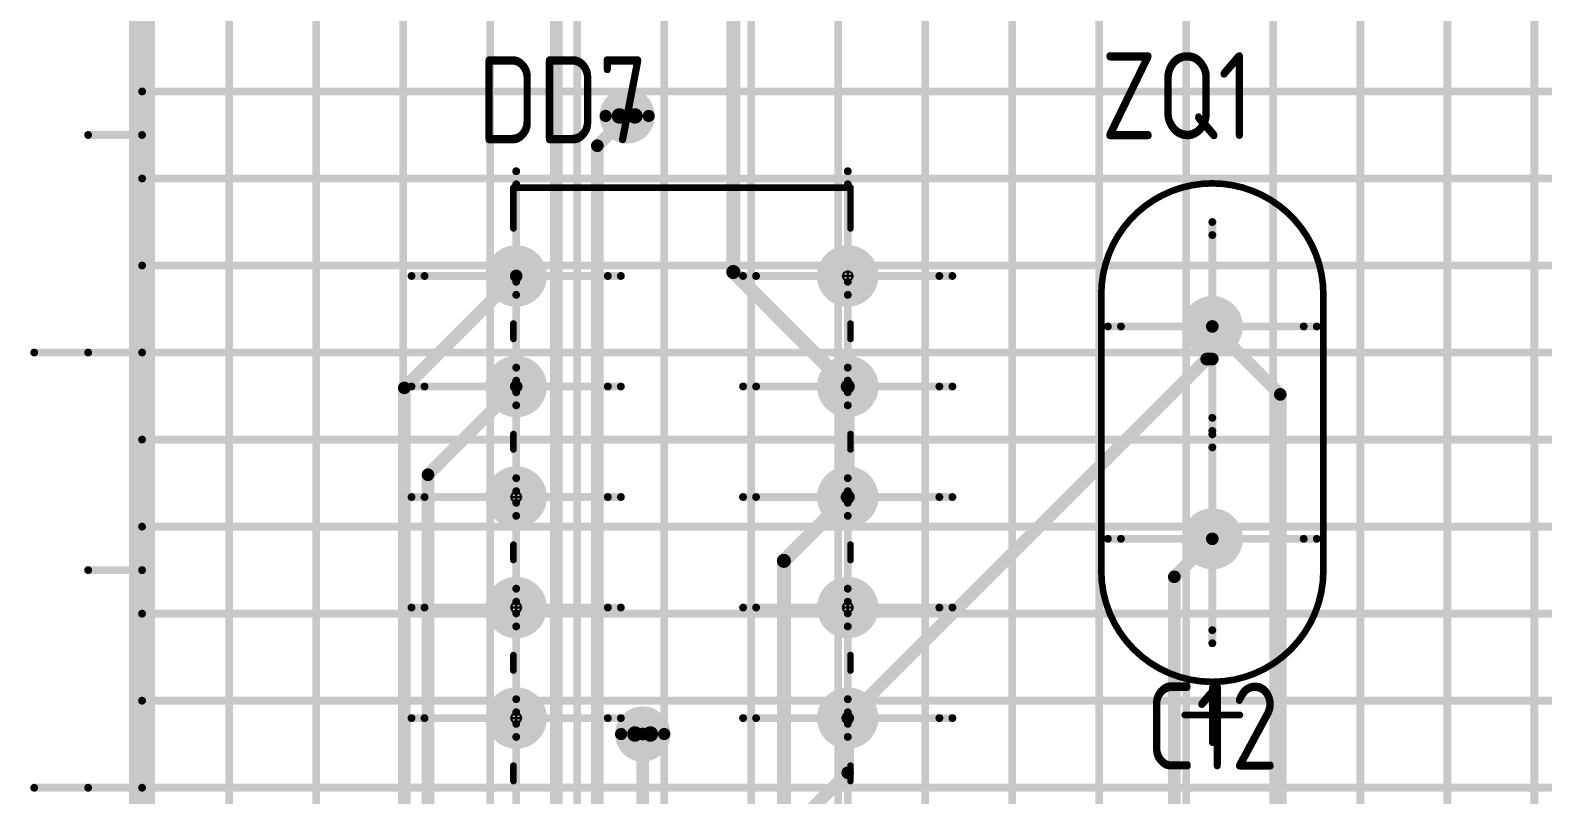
# Model space of a CAD drawing. Header units: millimetres. Extents: x 57 to 898, y 51 to 645.
# Drawn here: x 249.99 to 284.76, y 397.26 to 414.83 of the extents above; entities that cross this region are included whole.
import ezdxf

# ---------------------------------------------------------------- set-up
doc = ezdxf.new("R2010")
doc.units = ezdxf.units.MM
for name, color, linetype in [('Mechanical11', 56, 'Continuous'), ('Mechanical12', 56, 'Continuous'), ('Mechanical7', 56, 'Continuous'), ('Mechanical9', 56, 'Continuous')]:
    doc.layers.add(name, color=color, linetype=linetype)
doc.styles.add('GOST type A', font='gost.TTF', dxfattribs={"oblique": 15, "height": 0.2})

msp = doc.modelspace()

# ---------------------------------------------------------------- linework, layer by layer
at = {"layer": 'Mechanical11', "color": 7}
for p, q in [((261.05, 409.183), (261.083, 409.265)), ((261.165, 409.183), (261.05, 409.183)), ((261.083, 409.265), (261.165, 409.298)), ((261.165, 409.298), (261.165, 409.183)), ((261.165, 409.183), (261.165, 409.298)), ((261.165, 409.298), (261.246, 409.265)), ((261.165, 409.183), (261.28, 409.183)), ((261.165, 409.068), (261.165, 409.183)), ((261.28, 409.183), (261.165, 409.183)), ((261.246, 409.265), (261.28, 409.183)), ((261.28, 409.183), (261.246, 409.102)), ((268.67, 409.183), (268.703, 409.265)), ((268.785, 409.183), (268.67, 409.183)), ((268.703, 409.265), (268.785, 409.298)), ((268.785, 409.298), (268.785, 409.183)), ((268.785, 409.183), (268.785, 409.298)), ((268.785, 409.298), (268.866, 409.265)), ((268.785, 409.183), (268.9, 409.183)), ((268.785, 409.068), (268.785, 409.183)), ((268.9, 409.183), (268.785, 409.183)), ((268.866, 409.265), (268.9, 409.183)), ((268.9, 409.183), (268.866, 409.102)), ((261.246, 409.102), (261.165, 409.068)), ((268.866, 409.102), (268.785, 409.068)), ((277.088, 407.947), (277.056, 408.023)), ((277.056, 408.023), (277.165, 408.023)), ((277.165, 407.915), (277.088, 407.947)), ((277.165, 408.023), (277.273, 408.023)), ((277.165, 407.915), (277.165, 408.023)), ((277.165, 408.023), (277.165, 407.915)), ((277.241, 407.947), (277.165, 407.915)), ((277.273, 408.023), (277.241, 407.947)), ((261.083, 406.725), (261.165, 406.758)), ((261.165, 406.758), (261.165, 406.643)), ((261.165, 406.643), (261.165, 406.758)), ((261.165, 406.758), (261.246, 406.725)), ((268.703, 406.725), (268.785, 406.758)), ((268.785, 406.758), (268.785, 406.643)), ((268.785, 406.643), (268.785, 406.758)), ((268.785, 406.758), (268.866, 406.725)), ((261.05, 406.643), (261.083, 406.725)), ((261.165, 406.643), (261.05, 406.643)), ((261.165, 406.643), (261.28, 406.643)), ((261.165, 406.528), (261.165, 406.643)), ((261.28, 406.643), (261.165, 406.643)), ((261.246, 406.562), (261.165, 406.528)), ((261.246, 406.725), (261.28, 406.643)), ((261.28, 406.643), (261.246, 406.562)), ((268.67, 406.643), (268.703, 406.725)), ((268.785, 406.643), (268.67, 406.643)), ((268.785, 406.643), (268.9, 406.643)), ((268.785, 406.528), (268.785, 406.643)), ((268.9, 406.643), (268.785, 406.643)), ((268.866, 406.562), (268.785, 406.528)), ((268.866, 406.725), (268.9, 406.643)), ((268.9, 406.643), (268.866, 406.562)), ((261.05, 404.103), (261.083, 404.185)), ((261.165, 404.103), (261.05, 404.103)), ((261.083, 404.185), (261.165, 404.218)), ((261.165, 404.218), (261.165, 404.103)), ((261.165, 404.103), (261.165, 404.218)), ((261.165, 404.218), (261.246, 404.185)), ((261.165, 404.103), (261.28, 404.103)), ((261.165, 403.988), (261.165, 404.103)), ((261.28, 404.103), (261.165, 404.103)), ((261.246, 404.022), (261.165, 403.988)), ((261.246, 404.185), (261.28, 404.103)), ((261.28, 404.103), (261.246, 404.022)), ((268.67, 404.103), (268.703, 404.185)), ((268.785, 404.103), (268.67, 404.103)), ((268.703, 404.185), (268.785, 404.218)), ((268.785, 404.218), (268.785, 404.103)), ((268.785, 404.103), (268.785, 404.218)), ((268.785, 404.218), (268.866, 404.185)), ((268.785, 404.103), (268.9, 404.103)), ((268.785, 403.988), (268.785, 404.103)), ((268.9, 404.103), (268.785, 404.103)), ((268.866, 404.022), (268.785, 403.988)), ((268.866, 404.185), (268.9, 404.103)), ((268.9, 404.103), (268.866, 404.022)), ((277.088, 403.067), (277.056, 403.143)), ((277.056, 403.143), (277.165, 403.143)), ((277.165, 403.035), (277.088, 403.067)), ((277.165, 403.143), (277.273, 403.143)), ((277.165, 403.035), (277.165, 403.143)), ((277.165, 403.143), (277.165, 403.035)), ((277.241, 403.067), (277.165, 403.035)), ((277.273, 403.143), (277.241, 403.067)), ((261.05, 401.563), (261.083, 401.645)), ((261.165, 401.563), (261.05, 401.563)), ((261.083, 401.645), (261.165, 401.678)), ((261.165, 401.678), (261.165, 401.563)), ((261.165, 401.563), (261.165, 401.678)), ((261.165, 401.678), (261.246, 401.645)), ((261.165, 401.563), (261.28, 401.563)), ((261.165, 401.448), (261.165, 401.563)), ((261.28, 401.563), (261.165, 401.563)), ((261.246, 401.645), (261.28, 401.563)), ((261.28, 401.563), (261.246, 401.482)), ((268.67, 401.563), (268.703, 401.645)), ((268.785, 401.563), (268.67, 401.563)), ((268.703, 401.645), (268.785, 401.678)), ((268.785, 401.678), (268.785, 401.563)), ((268.785, 401.563), (268.785, 401.678)), ((268.785, 401.678), (268.866, 401.645)), ((268.785, 401.563), (268.9, 401.563)), ((268.785, 401.448), (268.785, 401.563)), ((268.9, 401.563), (268.785, 401.563)), ((268.866, 401.645), (268.9, 401.563)), ((268.9, 401.563), (268.866, 401.482)), ((261.246, 401.482), (261.165, 401.448)), ((268.866, 401.482), (268.785, 401.448)), ((261.05, 399.023), (261.083, 399.105)), ((261.083, 399.105), (261.165, 399.138)), ((261.165, 399.138), (261.165, 399.023)), ((261.165, 399.023), (261.165, 399.138)), ((261.165, 399.138), (261.246, 399.105)), ((261.246, 399.105), (261.28, 399.023)), ((268.67, 399.023), (268.703, 399.105)), ((268.703, 399.105), (268.785, 399.138)), ((268.785, 399.138), (268.785, 399.023)), ((268.785, 399.023), (268.785, 399.138)), ((268.785, 399.138), (268.866, 399.105)), ((268.866, 399.105), (268.9, 399.023)), ((261.165, 399.023), (261.05, 399.023)), ((261.165, 399.023), (261.28, 399.023)), ((261.165, 398.908), (261.165, 399.023)), ((261.28, 399.023), (261.165, 399.023)), ((261.246, 398.942), (261.165, 398.908)), ((261.28, 399.023), (261.246, 398.942)), ((268.785, 399.023), (268.67, 399.023)), ((268.785, 399.023), (268.9, 399.023)), ((268.785, 398.908), (268.785, 399.023)), ((268.9, 399.023), (268.785, 399.023)), ((268.866, 398.942), (268.785, 398.908)), ((268.9, 399.023), (268.866, 398.942))]:
    msp.add_line(p, q, dxfattribs=at)
for points, const_width in [([(263.893, 412.861, 1), (263.538, 412.861, 1)], 0.356), ([(263.449, 412.861, 1), (263.626, 412.861, 1)], 0.178), ([(263.804, 412.861, 1), (263.982, 412.861, 1)], 0.178), ([(264.249, 398.657, 1), (263.893, 398.657, 1)], 0.356), ([(263.804, 398.657, 1), (263.982, 398.657, 1)], 0.178), ([(264.16, 398.657, 1), (264.338, 398.657, 1)], 0.178)]:
    msp.add_lwpolyline(points, format="xyb", close=True, dxfattribs=dict(at, const_width=const_width))
at = {"layer": 'Mechanical12', "color": 7}
for p, q in [((261.05, 409.183), (261.165, 409.183)), ((261.083, 409.102), (261.05, 409.183)), ((261.165, 409.183), (261.165, 409.068)), ((268.67, 409.183), (268.785, 409.183)), ((268.703, 409.102), (268.67, 409.183)), ((268.785, 409.183), (268.785, 409.068)), ((261.165, 409.068), (261.083, 409.102)), ((268.785, 409.068), (268.703, 409.102)), ((277.056, 408.023), (277.088, 408.1)), ((277.165, 408.023), (277.056, 408.023)), ((277.088, 408.1), (277.165, 408.132)), ((277.165, 408.132), (277.165, 408.023)), ((277.165, 408.023), (277.165, 408.132)), ((277.165, 408.132), (277.241, 408.1)), ((277.273, 408.023), (277.165, 408.023)), ((277.241, 408.1), (277.273, 408.023)), ((261.05, 406.643), (261.165, 406.643)), ((261.083, 406.562), (261.05, 406.643)), ((261.165, 406.528), (261.083, 406.562)), ((261.165, 406.643), (261.165, 406.528)), ((268.67, 406.643), (268.785, 406.643)), ((268.703, 406.562), (268.67, 406.643)), ((268.785, 406.528), (268.703, 406.562)), ((268.785, 406.643), (268.785, 406.528)), ((261.05, 404.103), (261.165, 404.103)), ((261.083, 404.022), (261.05, 404.103)), ((261.165, 403.988), (261.083, 404.022)), ((261.165, 404.103), (261.165, 403.988)), ((268.67, 404.103), (268.785, 404.103)), ((268.703, 404.022), (268.67, 404.103)), ((268.785, 403.988), (268.703, 404.022)), ((268.785, 404.103), (268.785, 403.988)), ((277.056, 403.143), (277.088, 403.22)), ((277.165, 403.143), (277.056, 403.143)), ((277.088, 403.22), (277.165, 403.252)), ((277.165, 403.252), (277.165, 403.143)), ((277.165, 403.143), (277.165, 403.252)), ((277.165, 403.252), (277.241, 403.22)), ((277.273, 403.143), (277.165, 403.143)), ((277.241, 403.22), (277.273, 403.143)), ((261.05, 401.563), (261.165, 401.563)), ((261.083, 401.482), (261.05, 401.563)), ((261.165, 401.563), (261.165, 401.448)), ((268.67, 401.563), (268.785, 401.563)), ((268.703, 401.482), (268.67, 401.563)), ((268.785, 401.563), (268.785, 401.448)), ((261.165, 401.448), (261.083, 401.482)), ((268.785, 401.448), (268.703, 401.482)), ((261.05, 399.023), (261.165, 399.023)), ((261.083, 398.942), (261.05, 399.023)), ((261.165, 398.908), (261.083, 398.942)), ((261.165, 399.023), (261.165, 398.908)), ((268.67, 399.023), (268.785, 399.023)), ((268.703, 398.942), (268.67, 399.023)), ((268.785, 398.908), (268.703, 398.942)), ((268.785, 399.023), (268.785, 398.908))]:
    msp.add_line(p, q, dxfattribs=at)
for points, const_width in [([(252.565, 518.023), (252.565, 337.423)], 0.6), ([(252.565, 518.023), (252.565, 337.423)], 0.6), ([(252.565, 518.023), (252.565, 337.423)], 0.6), ([(252.565, 518.023), (252.565, 337.423)], 0.6), ([(262.09, 382.168), (262.09, 429.388)], 0.29), ([(266.154, 409.274), (266.154, 421.015)], 0.323), ([(263.03, 412.176), (263.715, 412.861)], 0.29), ([(263.03, 381.111), (263.03, 412.176)], 0.29), ([(261.101, 411.215), (268.848, 411.215)], 0.152), ([(261.101, 410.276), (261.101, 411.215)], 0.152), ([(268.848, 410.276), (268.848, 411.215)], 0.152), ([(258.593, 406.611), (261.165, 409.183)], 0.29), ([(266.154, 409.274), (268.785, 406.643)], 0.323), ([(274.612, 402.408), (274.612, 408.758)], 0.152), ([(279.717, 402.408), (279.717, 408.758)], 0.152), ([(261.101, 407.736), (261.101, 408.09)], 0.152), ([(268.848, 407.736), (268.848, 408.09)], 0.152), ([(277.165, 407.273), (277.165, 408.023)], 0.29), ([(277.165, 408.023), (278.727, 406.461)], 0.29), ([(268.785, 399.023), (277.035, 407.273)], 0.29), ([(277.035, 407.273), (277.165, 407.273)], 0.29), ([(258.593, 352.985), (258.593, 406.611)], 0.29), ([(259.137, 404.615), (261.165, 406.643)], 0.29), ([(268.785, 404.103), (268.785, 406.643)], 0.323), ([(278.727, 386.15), (278.727, 406.461)], 0.29), ([(261.101, 405.196), (261.101, 405.55)], 0.152), ([(268.848, 405.196), (268.848, 405.55)], 0.152), ([(259.137, 370.321), (259.137, 404.615)], 0.29), ([(267.317, 402.636), (268.785, 404.103)], 0.323), ([(276.291, 402.27), (277.165, 403.143)], 0.29), ([(261.101, 402.656), (261.101, 403.01)], 0.152), ([(268.848, 402.656), (268.848, 403.01)], 0.152), ([(267.317, 395.411), (267.317, 402.636)], 0.323), ([(276.291, 396.023), (276.291, 402.27)], 0.29), ([(261.101, 400.116), (261.101, 400.47)], 0.152), ([(268.848, 400.116), (268.848, 400.47)], 0.152), ([(277.165, 398.459), (277.165, 399.729)], 0.152), ([(268.785, 397.766), (268.785, 399.023)], 0.29), ([(276.53, 399.094), (277.8, 399.094)], 0.152), ([(264.071, 378.256), (264.071, 398.657)], 0.29), ([(261.101, 397.576), (261.101, 397.93)], 0.152), ([(267.878, 396.859), (268.785, 397.766)], 0.29), ([(268.848, 397.576), (268.848, 397.93)], 0.152)]:
    msp.add_lwpolyline(points, dxfattribs=dict(at, const_width=const_width))
for points, const_width in [([(264.211, 412.861, 1), (263.22, 412.861, 1)], 0.279), ([(263.15, 412.861, 1), (263.29, 412.861, 1)], 0.14), ([(263.643, 412.861, 1), (263.788, 412.861, 1)], 0.145), ([(264.141, 412.861, 1), (264.28, 412.861, 1)], 0.14), ([(262.957, 412.176, 1), (263.102, 412.176, 1)], 0.145), ([(262.957, 412.176, 1), (263.102, 412.176, 1)], 0.145), ([(261.063, 411.215, 1), (261.139, 411.215, 1)], 0.0762), ([(261.063, 411.215, 1), (261.139, 411.215, 1)], 0.0762), ([(268.81, 411.215, 1), (268.886, 411.215, 1)], 0.0762), ([(268.81, 411.215, 1), (268.886, 411.215, 1)], 0.0762), ([(277.127, 411.311, 1), (277.203, 411.311, 1)], 0.0762), ([(277.127, 411.311, 1), (277.203, 411.311, 1)], 0.0762), ([(261.063, 410.276, 1), (261.139, 410.276, 1)], 0.0762), ([(268.81, 410.276, 1), (268.886, 410.276, 1)], 0.0762), ([(261.571, 409.183, 1), (260.758, 409.183, 1)], 0.6), ([(261.571, 409.183, 1), (260.758, 409.183, 1)], 0.6), ([(269.191, 409.183, 1), (268.378, 409.183, 1)], 0.6), ([(269.191, 409.183, 1), (268.378, 409.183, 1)], 0.6), ([(260.608, 409.183, 1), (260.908, 409.183, 1)], 0.3), ([(260.608, 409.183, 1), (260.908, 409.183, 1)], 0.3), ([(261.092, 409.183, 1), (261.237, 409.183, 1)], 0.145), ([(261.421, 409.183, 1), (261.721, 409.183, 1)], 0.3), ([(261.421, 409.183, 1), (261.721, 409.183, 1)], 0.3), ([(266.073, 409.274, 1), (266.234, 409.274, 1)], 0.161), ([(266.073, 409.274, 1), (266.234, 409.274, 1)], 0.161), ([(268.228, 409.183, 1), (268.528, 409.183, 1)], 0.3), ([(268.228, 409.183, 1), (268.528, 409.183, 1)], 0.3), ([(269.041, 409.183, 1), (269.341, 409.183, 1)], 0.3), ([(269.041, 409.183, 1), (269.341, 409.183, 1)], 0.3), ([(274.574, 408.758, 1), (274.65, 408.758, 1)], 0.0762), ([(274.574, 408.758, 1), (274.65, 408.758, 1)], 0.0762), ([(277.565, 408.023, 1), (276.765, 408.023, 1)], 0.6), ([(277.565, 408.023, 1), (276.765, 408.023, 1)], 0.6), ([(279.679, 408.758, 1), (279.756, 408.758, 1)], 0.0762), ([(279.679, 408.758, 1), (279.756, 408.758, 1)], 0.0762), ([(261.063, 408.09, 1), (261.139, 408.09, 1)], 0.0762), ([(268.81, 408.09, 1), (268.886, 408.09, 1)], 0.0762), ([(276.615, 408.023, 1), (276.915, 408.023, 1)], 0.3), ([(276.615, 408.023, 1), (276.915, 408.023, 1)], 0.3), ([(277.092, 408.023, 1), (277.237, 408.023, 1)], 0.145), ([(277.092, 408.023, 1), (277.237, 408.023, 1)], 0.145), ([(277.415, 408.023, 1), (277.715, 408.023, 1)], 0.3), ([(277.415, 408.023, 1), (277.715, 408.023, 1)], 0.3), ([(261.063, 407.736, 1), (261.139, 407.736, 1)], 0.0762), ([(268.81, 407.736, 1), (268.886, 407.736, 1)], 0.0762), ([(261.571, 406.643, 1), (260.758, 406.643, 1)], 0.6), ([(261.571, 406.643, 1), (260.758, 406.643, 1)], 0.6), ([(269.191, 406.643, 1), (268.378, 406.643, 1)], 0.6), ([(269.191, 406.643, 1), (268.378, 406.643, 1)], 0.6), ([(276.962, 407.273, 1), (277.107, 407.273, 1)], 0.145), ([(276.962, 407.273, 1), (277.107, 407.273, 1)], 0.145), ([(277.092, 407.273, 1), (277.237, 407.273, 1)], 0.145), ([(277.092, 407.273, 1), (277.237, 407.273, 1)], 0.145), ([(258.52, 406.611, 1), (258.665, 406.611, 1)], 0.145), ([(258.52, 406.611, 1), (258.665, 406.611, 1)], 0.145), ([(260.608, 406.643, 1), (260.908, 406.643, 1)], 0.3), ([(260.608, 406.643, 1), (260.908, 406.643, 1)], 0.3), ([(261.092, 406.643, 1), (261.237, 406.643, 1)], 0.145), ([(261.421, 406.643, 1), (261.721, 406.643, 1)], 0.3), ([(261.421, 406.643, 1), (261.721, 406.643, 1)], 0.3), ([(268.228, 406.643, 1), (268.528, 406.643, 1)], 0.3), ([(268.228, 406.643, 1), (268.528, 406.643, 1)], 0.3), ([(268.704, 406.643, 1), (268.865, 406.643, 1)], 0.161), ([(268.704, 406.643, 1), (268.865, 406.643, 1)], 0.161), ([(269.041, 406.643, 1), (269.341, 406.643, 1)], 0.3), ([(269.041, 406.643, 1), (269.341, 406.643, 1)], 0.3), ([(278.654, 406.461, 1), (278.799, 406.461, 1)], 0.145), ([(278.654, 406.461, 1), (278.799, 406.461, 1)], 0.145), ([(261.063, 405.55, 1), (261.139, 405.55, 1)], 0.0762), ([(268.81, 405.55, 1), (268.886, 405.55, 1)], 0.0762), ([(261.063, 405.196, 1), (261.139, 405.196, 1)], 0.0762), ([(268.81, 405.196, 1), (268.886, 405.196, 1)], 0.0762), ([(259.064, 404.615, 1), (259.209, 404.615, 1)], 0.145), ([(259.064, 404.615, 1), (259.209, 404.615, 1)], 0.145), ([(261.571, 404.103, 1), (260.758, 404.103, 1)], 0.6), ([(261.571, 404.103, 1), (260.758, 404.103, 1)], 0.6), ([(269.191, 404.103, 1), (268.378, 404.103, 1)], 0.6), ([(269.191, 404.103, 1), (268.378, 404.103, 1)], 0.6), ([(260.608, 404.103, 1), (260.908, 404.103, 1)], 0.3), ([(260.608, 404.103, 1), (260.908, 404.103, 1)], 0.3), ([(261.421, 404.103, 1), (261.721, 404.103, 1)], 0.3), ([(261.421, 404.103, 1), (261.721, 404.103, 1)], 0.3), ([(268.228, 404.103, 1), (268.528, 404.103, 1)], 0.3), ([(268.228, 404.103, 1), (268.528, 404.103, 1)], 0.3), ([(269.041, 404.103, 1), (269.341, 404.103, 1)], 0.3), ([(269.041, 404.103, 1), (269.341, 404.103, 1)], 0.3), ([(268.704, 404.103, 1), (268.865, 404.103, 1)], 0.161), ([(268.704, 404.103, 1), (268.865, 404.103, 1)], 0.161), ([(277.565, 403.143, 1), (276.765, 403.143, 1)], 0.6), ([(277.565, 403.143, 1), (276.765, 403.143, 1)], 0.6), ([(276.615, 403.143, 1), (276.915, 403.143, 1)], 0.3), ([(276.615, 403.143, 1), (276.915, 403.143, 1)], 0.3), ([(277.092, 403.143, 1), (277.237, 403.143, 1)], 0.145), ([(277.415, 403.143, 1), (277.715, 403.143, 1)], 0.3), ([(277.415, 403.143, 1), (277.715, 403.143, 1)], 0.3), ([(261.063, 403.01, 1), (261.139, 403.01, 1)], 0.0762), ([(268.81, 403.01, 1), (268.886, 403.01, 1)], 0.0762), ([(261.063, 402.656, 1), (261.139, 402.656, 1)], 0.0762), ([(267.236, 402.636, 1), (267.398, 402.636, 1)], 0.161), ([(267.236, 402.636, 1), (267.398, 402.636, 1)], 0.161), ([(268.81, 402.656, 1), (268.886, 402.656, 1)], 0.0762), ([(261.571, 401.563, 1), (260.758, 401.563, 1)], 0.6), ([(261.571, 401.563, 1), (260.758, 401.563, 1)], 0.6), ([(269.191, 401.563, 1), (268.378, 401.563, 1)], 0.6), ([(269.191, 401.563, 1), (268.378, 401.563, 1)], 0.6), ([(274.574, 402.408, 1), (274.65, 402.408, 1)], 0.0762), ([(274.574, 402.408, 1), (274.65, 402.408, 1)], 0.0762), ([(276.219, 402.27, 1), (276.364, 402.27, 1)], 0.145), ([(276.219, 402.27, 1), (276.364, 402.27, 1)], 0.145), ([(279.679, 402.408, 1), (279.756, 402.408, 1)], 0.0762), ([(279.679, 402.408, 1), (279.756, 402.408, 1)], 0.0762), ([(260.608, 401.563, 1), (260.908, 401.563, 1)], 0.3), ([(260.608, 401.563, 1), (260.908, 401.563, 1)], 0.3), ([(261.421, 401.563, 1), (261.721, 401.563, 1)], 0.3), ([(261.421, 401.563, 1), (261.721, 401.563, 1)], 0.3), ([(268.228, 401.563, 1), (268.528, 401.563, 1)], 0.3), ([(268.228, 401.563, 1), (268.528, 401.563, 1)], 0.3), ([(269.041, 401.563, 1), (269.341, 401.563, 1)], 0.3), ([(269.041, 401.563, 1), (269.341, 401.563, 1)], 0.3), ([(261.063, 400.47, 1), (261.139, 400.47, 1)], 0.0762), ([(268.81, 400.47, 1), (268.886, 400.47, 1)], 0.0762), ([(261.063, 400.116, 1), (261.139, 400.116, 1)], 0.0762), ([(268.81, 400.116, 1), (268.886, 400.116, 1)], 0.0762), ([(277.127, 399.729, 1), (277.203, 399.729, 1)], 0.0762), ([(261.571, 399.023, 1), (260.758, 399.023, 1)], 0.6), ([(261.571, 399.023, 1), (260.758, 399.023, 1)], 0.6), ([(269.191, 399.023, 1), (268.378, 399.023, 1)], 0.6), ([(269.191, 399.023, 1), (268.378, 399.023, 1)], 0.6), ([(260.608, 399.023, 1), (260.908, 399.023, 1)], 0.3), ([(260.608, 399.023, 1), (260.908, 399.023, 1)], 0.3), ([(261.421, 399.023, 1), (261.721, 399.023, 1)], 0.3), ([(261.421, 399.023, 1), (261.721, 399.023, 1)], 0.3), ([(264.566, 398.657, 1), (263.576, 398.657, 1)], 0.279), ([(268.228, 399.023, 1), (268.528, 399.023, 1)], 0.3), ([(268.228, 399.023, 1), (268.528, 399.023, 1)], 0.3), ([(268.712, 399.023, 1), (268.857, 399.023, 1)], 0.145), ([(268.712, 399.023, 1), (268.857, 399.023, 1)], 0.145), ([(269.041, 399.023, 1), (269.341, 399.023, 1)], 0.3), ([(269.041, 399.023, 1), (269.341, 399.023, 1)], 0.3), ([(276.492, 399.094, 1), (276.568, 399.094, 1)], 0.0762), ([(277.762, 399.094, 1), (277.838, 399.094, 1)], 0.0762), ([(263.506, 398.657, 1), (263.645, 398.657, 1)], 0.14), ([(263.998, 398.657, 1), (264.143, 398.657, 1)], 0.145), ([(264.496, 398.657, 1), (264.636, 398.657, 1)], 0.14), ([(277.127, 398.459, 1), (277.203, 398.459, 1)], 0.0762), ([(261.063, 397.93, 1), (261.139, 397.93, 1)], 0.0762), ([(268.712, 397.766, 1), (268.857, 397.766, 1)], 0.145), ([(268.712, 397.766, 1), (268.857, 397.766, 1)], 0.145), ([(268.81, 397.93, 1), (268.886, 397.93, 1)], 0.0762), ([(261.063, 397.576, 1), (261.139, 397.576, 1)], 0.0762), ([(268.81, 397.576, 1), (268.886, 397.576, 1)], 0.0762)]:
    msp.add_lwpolyline(points, format="xyb", close=True, dxfattribs=dict(at, const_width=const_width))
at = {"layer": 'Mechanical12', "color": 7, "const_width": 0.152}
for points in [[(274.612, 408.758, -0.414214), (277.165, 411.311)], [(277.165, 411.311, -0.414214), (279.717, 408.758)], [(279.717, 402.408, -1), (274.612, 402.408)]]:
    msp.add_lwpolyline(points, format="xyb", dxfattribs=at)
at = {"layer": 'Mechanical7', "color": 7, "const_width": 0.18}
for points in [[(261.165, 406.777), (261.165, 411.59)], [(268.785, 406.777), (268.785, 411.59)], [(261.165, 407.077), (261.165, 411.29)], [(268.785, 407.077), (268.785, 411.29)], [(277.165, 405.623), (277.165, 410.423)], [(277.165, 405.923), (277.165, 410.123)], [(258.758, 409.183), (263.571, 409.183)], [(259.058, 409.183), (263.271, 409.183)], [(266.378, 409.183), (271.191, 409.183)], [(266.678, 409.183), (270.891, 409.183)], [(261.165, 404.237), (261.165, 409.05)], [(261.165, 404.537), (261.165, 408.75)], [(268.785, 404.237), (268.785, 409.05)], [(268.785, 404.537), (268.785, 408.75)], [(274.765, 408.023), (279.565, 408.023)], [(275.065, 408.023), (279.265, 408.023)], [(258.758, 406.643), (263.571, 406.643)], [(259.058, 406.643), (263.271, 406.643)], [(261.165, 401.697), (261.165, 406.51)], [(266.378, 406.643), (271.191, 406.643)], [(266.678, 406.643), (270.891, 406.643)], [(268.785, 401.697), (268.785, 406.51)], [(261.165, 401.997), (261.165, 406.21)], [(268.785, 401.997), (268.785, 406.21)], [(277.165, 400.743), (277.165, 405.543)], [(277.165, 401.043), (277.165, 405.243)], [(258.758, 404.103), (263.571, 404.103)], [(259.058, 404.103), (263.271, 404.103)], [(261.165, 399.157), (261.165, 403.97)], [(266.378, 404.103), (271.191, 404.103)], [(266.678, 404.103), (270.891, 404.103)], [(268.785, 399.157), (268.785, 403.97)], [(261.165, 399.457), (261.165, 403.67)], [(268.785, 399.457), (268.785, 403.67)], [(274.765, 403.143), (279.565, 403.143)], [(275.065, 403.143), (279.265, 403.143)], [(258.758, 401.563), (263.571, 401.563)], [(259.058, 401.563), (263.271, 401.563)], [(266.378, 401.563), (271.191, 401.563)], [(266.678, 401.563), (270.891, 401.563)], [(261.165, 396.617), (261.165, 401.43)], [(261.165, 396.917), (261.165, 401.13)], [(268.785, 396.617), (268.785, 401.43)], [(268.785, 396.917), (268.785, 401.13)], [(258.758, 399.023), (263.571, 399.023)], [(259.058, 399.023), (263.271, 399.023)], [(266.378, 399.023), (271.191, 399.023)], [(266.678, 399.023), (270.891, 399.023)], [(261.165, 394.077), (261.165, 398.89)], [(268.785, 394.077), (268.785, 398.89)], [(261.165, 394.377), (261.165, 398.59)], [(268.785, 394.377), (268.785, 398.59)]]:
    msp.add_lwpolyline(points, dxfattribs=at)
at = {"layer": 'Mechanical7', "color": 7, "const_width": 0.09}
for points in [[(261.12, 411.59, 1), (261.21, 411.59, 1)], [(268.74, 411.59, 1), (268.83, 411.59, 1)], [(261.12, 411.29, 1), (261.21, 411.29, 1)], [(268.74, 411.29, 1), (268.83, 411.29, 1)], [(277.12, 410.423, 1), (277.21, 410.423, 1)], [(277.12, 410.123, 1), (277.21, 410.123, 1)], [(258.713, 409.183, 1), (258.803, 409.183, 1)], [(259.013, 409.183, 1), (259.103, 409.183, 1)], [(263.226, 409.183, 1), (263.316, 409.183, 1)], [(263.526, 409.183, 1), (263.616, 409.183, 1)], [(266.333, 409.183, 1), (266.423, 409.183, 1)], [(266.633, 409.183, 1), (266.723, 409.183, 1)], [(270.846, 409.183, 1), (270.936, 409.183, 1)], [(271.146, 409.183, 1), (271.236, 409.183, 1)], [(261.12, 409.05, 1), (261.21, 409.05, 1)], [(261.12, 408.75, 1), (261.21, 408.75, 1)], [(268.74, 409.05, 1), (268.83, 409.05, 1)], [(268.74, 408.75, 1), (268.83, 408.75, 1)], [(274.72, 408.023, 1), (274.81, 408.023, 1)], [(275.02, 408.023, 1), (275.11, 408.023, 1)], [(279.22, 408.023, 1), (279.31, 408.023, 1)], [(279.52, 408.023, 1), (279.61, 408.023, 1)], [(261.12, 407.077, 1), (261.21, 407.077, 1)], [(268.74, 407.077, 1), (268.83, 407.077, 1)], [(261.12, 406.777, 1), (261.21, 406.777, 1)], [(268.74, 406.777, 1), (268.83, 406.777, 1)], [(258.713, 406.643, 1), (258.803, 406.643, 1)], [(259.013, 406.643, 1), (259.103, 406.643, 1)], [(261.12, 406.51, 1), (261.21, 406.51, 1)], [(263.226, 406.643, 1), (263.316, 406.643, 1)], [(263.526, 406.643, 1), (263.616, 406.643, 1)], [(266.333, 406.643, 1), (266.423, 406.643, 1)], [(266.633, 406.643, 1), (266.723, 406.643, 1)], [(268.74, 406.51, 1), (268.83, 406.51, 1)], [(270.846, 406.643, 1), (270.936, 406.643, 1)], [(271.146, 406.643, 1), (271.236, 406.643, 1)], [(261.12, 406.21, 1), (261.21, 406.21, 1)], [(268.74, 406.21, 1), (268.83, 406.21, 1)], [(277.12, 405.923, 1), (277.21, 405.923, 1)], [(277.12, 405.623, 1), (277.21, 405.623, 1)], [(277.12, 405.543, 1), (277.21, 405.543, 1)], [(277.12, 405.243, 1), (277.21, 405.243, 1)], [(261.12, 404.537, 1), (261.21, 404.537, 1)], [(261.12, 404.237, 1), (261.21, 404.237, 1)], [(268.74, 404.537, 1), (268.83, 404.537, 1)], [(268.74, 404.237, 1), (268.83, 404.237, 1)], [(258.713, 404.103, 1), (258.803, 404.103, 1)], [(259.013, 404.103, 1), (259.103, 404.103, 1)], [(261.12, 403.97, 1), (261.21, 403.97, 1)], [(263.226, 404.103, 1), (263.316, 404.103, 1)], [(263.526, 404.103, 1), (263.616, 404.103, 1)], [(266.333, 404.103, 1), (266.423, 404.103, 1)], [(266.633, 404.103, 1), (266.723, 404.103, 1)], [(268.74, 403.97, 1), (268.83, 403.97, 1)], [(270.846, 404.103, 1), (270.936, 404.103, 1)], [(271.146, 404.103, 1), (271.236, 404.103, 1)], [(261.12, 403.67, 1), (261.21, 403.67, 1)], [(268.74, 403.67, 1), (268.83, 403.67, 1)], [(274.72, 403.143, 1), (274.81, 403.143, 1)], [(275.02, 403.143, 1), (275.11, 403.143, 1)], [(279.22, 403.143, 1), (279.31, 403.143, 1)], [(279.52, 403.143, 1), (279.61, 403.143, 1)], [(261.12, 401.997, 1), (261.21, 401.997, 1)], [(268.74, 401.997, 1), (268.83, 401.997, 1)], [(258.713, 401.563, 1), (258.803, 401.563, 1)], [(259.013, 401.563, 1), (259.103, 401.563, 1)], [(261.12, 401.697, 1), (261.21, 401.697, 1)], [(263.226, 401.563, 1), (263.316, 401.563, 1)], [(263.526, 401.563, 1), (263.616, 401.563, 1)], [(266.333, 401.563, 1), (266.423, 401.563, 1)], [(266.633, 401.563, 1), (266.723, 401.563, 1)], [(268.74, 401.697, 1), (268.83, 401.697, 1)], [(270.846, 401.563, 1), (270.936, 401.563, 1)], [(271.146, 401.563, 1), (271.236, 401.563, 1)], [(261.12, 401.43, 1), (261.21, 401.43, 1)], [(261.12, 401.13, 1), (261.21, 401.13, 1)], [(268.74, 401.43, 1), (268.83, 401.43, 1)], [(268.74, 401.13, 1), (268.83, 401.13, 1)], [(277.12, 401.043, 1), (277.21, 401.043, 1)], [(277.12, 400.743, 1), (277.21, 400.743, 1)], [(261.12, 399.457, 1), (261.21, 399.457, 1)], [(268.74, 399.457, 1), (268.83, 399.457, 1)], [(258.713, 399.023, 1), (258.803, 399.023, 1)], [(259.013, 399.023, 1), (259.103, 399.023, 1)], [(261.12, 399.157, 1), (261.21, 399.157, 1)], [(263.226, 399.023, 1), (263.316, 399.023, 1)], [(263.526, 399.023, 1), (263.616, 399.023, 1)], [(266.333, 399.023, 1), (266.423, 399.023, 1)], [(266.633, 399.023, 1), (266.723, 399.023, 1)], [(268.74, 399.157, 1), (268.83, 399.157, 1)], [(270.846, 399.023, 1), (270.936, 399.023, 1)], [(271.146, 399.023, 1), (271.236, 399.023, 1)], [(261.12, 398.89, 1), (261.21, 398.89, 1)], [(268.74, 398.89, 1), (268.83, 398.89, 1)], [(261.12, 398.59, 1), (261.21, 398.59, 1)], [(268.74, 398.59, 1), (268.83, 398.59, 1)]]:
    msp.add_lwpolyline(points, format="xyb", close=True, dxfattribs=at)
at = {"layer": 'Mechanical9', "color": 7, "const_width": 0.18}
for points in [[(252.565, 337.423), (252.565, 518.023)], [(254.565, 337.423), (254.565, 518.023)], [(256.565, 337.423), (256.565, 518.023)], [(258.565, 337.423), (258.565, 518.023)], [(260.565, 337.423), (260.565, 518.023)], [(262.565, 337.423), (262.565, 518.023)], [(264.565, 337.423), (264.565, 518.023)], [(266.565, 337.423), (266.565, 518.023)], [(268.565, 337.423), (268.565, 518.023)], [(270.565, 337.423), (270.565, 518.023)], [(272.565, 337.423), (272.565, 518.023)], [(274.565, 337.423), (274.565, 518.023)], [(276.565, 337.423), (276.565, 518.023)], [(278.565, 337.423), (278.565, 518.023)], [(280.565, 337.423), (280.565, 518.023)], [(282.565, 337.423), (282.565, 518.023)], [(284.565, 337.423), (284.565, 518.023)], [(252.565, 413.423), (373.665, 413.423)], [(251.325, 412.423), (252.565, 412.423)], [(252.565, 411.423), (373.665, 411.423)], [(252.565, 409.423), (373.665, 409.423)], [(250.085, 407.423), (252.565, 407.423)], [(251.325, 407.423), (252.565, 407.423)], [(252.565, 407.423), (373.665, 407.423)], [(252.565, 405.423), (373.665, 405.423)], [(252.565, 403.423), (373.665, 403.423)], [(251.325, 402.423), (252.565, 402.423)], [(252.565, 401.423), (373.665, 401.423)], [(252.565, 399.423), (373.665, 399.423)], [(250.085, 397.423), (252.565, 397.423)], [(251.325, 397.423), (252.565, 397.423)], [(252.565, 397.423), (373.665, 397.423)]]:
    msp.add_lwpolyline(points, dxfattribs=at)
at = {"layer": 'Mechanical9', "color": 7, "const_width": 0.09}
for points in [[(252.52, 413.423, 1), (252.61, 413.423, 1)], [(251.28, 412.423, 1), (251.37, 412.423, 1)], [(252.52, 412.423, 1), (252.61, 412.423, 1)], [(252.52, 411.423, 1), (252.61, 411.423, 1)], [(252.52, 409.423, 1), (252.61, 409.423, 1)], [(250.04, 407.423, 1), (250.13, 407.423, 1)], [(251.28, 407.423, 1), (251.37, 407.423, 1)], [(252.52, 407.423, 1), (252.61, 407.423, 1)], [(252.52, 407.423, 1), (252.61, 407.423, 1)], [(252.52, 407.423, 1), (252.61, 407.423, 1)], [(252.52, 405.423, 1), (252.61, 405.423, 1)], [(252.52, 403.423, 1), (252.61, 403.423, 1)], [(251.28, 402.423, 1), (251.37, 402.423, 1)], [(252.52, 402.423, 1), (252.61, 402.423, 1)], [(252.52, 401.423, 1), (252.61, 401.423, 1)], [(252.52, 399.423, 1), (252.61, 399.423, 1)], [(250.04, 397.423, 1), (250.13, 397.423, 1)], [(251.28, 397.423, 1), (251.37, 397.423, 1)], [(252.52, 397.423, 1), (252.61, 397.423, 1)], [(252.52, 397.423, 1), (252.61, 397.423, 1)], [(252.52, 397.423, 1), (252.61, 397.423, 1)]]:
    msp.add_lwpolyline(points, format="xyb", close=True, dxfattribs=at)

# ---------------------------------------------------------------- texts
at = {"layer": 'Mechanical7', "color": 7, "style": 'GOST type A'}
for s, p in [('DD7', (260.284, 412.232)), ('ZQ1', (274.612, 412.325)), ('C12', (275.628, 397.839))]:
    msp.add_text(s, height=2, dxfattribs=at).set_placement(p)

doc.saveas('drawing.dxf')
